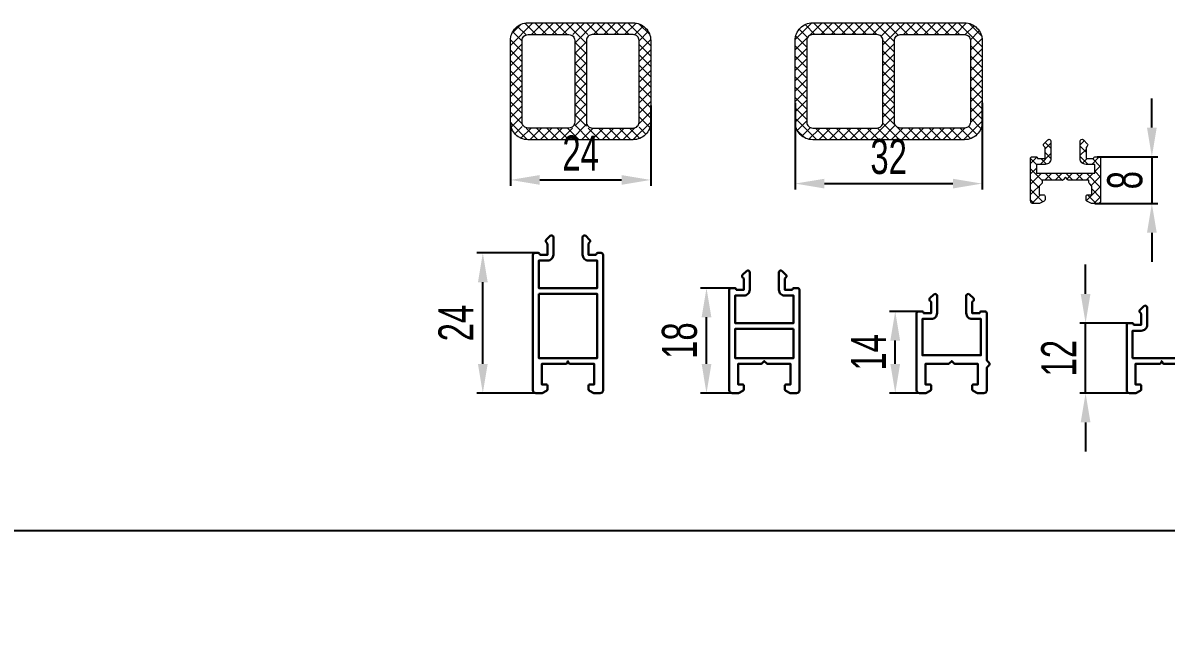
# Model space of a CAD drawing. Extents: x -37 to 8820, y -336 to 478.
# Drawn here: x 6303.8 to 6401.7, y 288.6 to 340.4 of the extents above; entities that cross this region are included whole.
import ezdxf

# ---------------------------------------------------------------- set-up
doc = ezdxf.new("R2010")
doc.units = 0
doc.header["$LTSCALE"] = 5
doc.layers.get('0').update_dxf_attribs({"linetype": 'CONTINUOUS', "lineweight": 30})
doc.layers.get('DEFPOINTS').update_dxf_attribs({"linetype": 'CONTINUOUS'})
for name, color, linetype, lineweight in [('Dimentions', 5, 'CONTINUOUS', 15), ('Уплотнители', 1, 'CONTINUOUS', 20), ('Штриховка', 1, 'CONTINUOUS', 5)]:
    doc.layers.add(name, color=color, linetype=linetype, lineweight=lineweight)
doc.layers.add('Скрытые', color=14, linetype='CONTINUOUS', plot=False)
doc.styles.add('3', font='RUSS.SHX', dxfattribs={"width": 0.7, "height": 3})
doc.dimstyles.new('MX1_6', dxfattribs={"dimtxt": 3, "dimasz": 2.5, "dimexe": 0.5, "dimexo": 0, "dimgap": 0.8, "dimtad": 1, "dimlfac": 1.6, "dimdsep": 46, "dimtxsty": '3', "dimcen": 0, "dimclrd": 256, "dimclre": 256, "dimclrt": 256, "dimaunit": 1, "dimadec": 0, "dimazin": 0, "dimtfac": 1, "dimtmove": 0, "dimatfit": 1, "dimfxl": 1, "dimtvp": 1, "dimtolj": 1, "dimtzin": 0, "dimarcsym": 0})
pattern_1 = [(45, (3285.3404, 2264.2755), (-0.44194174, 0.44194174), []), (135, (3285.3404, 2264.2755), (-0.44194174, -0.44194174), [])]

# ---------------------------------------------------------------- blocks, each defined once
blk = doc.blocks.new('*D915')
at = {"layer": 'DEFPOINTS', "color": 0, "transparency": 16777216}
for p in [(6343.187, 320.738), (6347.626, 320.738), (6347.958, 308.738)]:
    blk.add_point(p, dxfattribs=at)
at = {"layer": 'Dimentions', "lineweight": -2, "transparency": 16777216}
for p, q in [((6347.626, 320.738), (6342.687, 320.738)), ((6343.187, 311.238), (6343.187, 318.238)), ((6347.958, 308.738), (6342.687, 308.738))]:
    blk.add_line(p, q, dxfattribs=at)
at = {"layer": 'Dimentions', "transparency": 16777216}
for points in [[(6342.77, 318.238), (6343.604, 318.238), (6343.187, 320.738)], [(6342.77, 311.238), (6343.604, 311.238), (6343.187, 308.738)]]:
    blk.add_solid(points, dxfattribs=at)
at = {"layer": 'Dimentions', "transparency": 16777216, "insert": (6340.887, 314.738), "char_height": 3, "attachment_point": 5, "rotation": 90, "style": '3'}
blk.add_mtext('\\A1;24', dxfattribs=at)
blk = doc.blocks.new('*D916')
at = {"layer": 'DEFPOINTS', "color": 0, "transparency": 16777216}
for p in [(6362.332, 317.738), (6364.58, 317.738), (6364.762, 308.738)]:
    blk.add_point(p, dxfattribs=at)
at = {"layer": 'Dimentions', "lineweight": -2, "transparency": 16777216}
for p, q in [((6364.58, 317.738), (6361.832, 317.738)), ((6362.332, 311.238), (6362.332, 315.238)), ((6364.762, 308.738), (6361.832, 308.738))]:
    blk.add_line(p, q, dxfattribs=at)
at = {"layer": 'Dimentions', "transparency": 16777216}
for points in [[(6361.916, 315.238), (6362.749, 315.238), (6362.332, 317.738)], [(6361.916, 311.238), (6362.749, 311.238), (6362.332, 308.738)]]:
    blk.add_solid(points, dxfattribs=at)
at = {"layer": 'Dimentions', "transparency": 16777216, "insert": (6360.032, 313.238), "char_height": 3, "attachment_point": 5, "rotation": 90, "style": '3'}
blk.add_mtext('\\A1;18', dxfattribs=at)
blk = doc.blocks.new('*D917')
at = {"layer": 'DEFPOINTS', "color": 0, "transparency": 16777216}
for p in [(6378.486, 315.738), (6380.467, 315.738), (6380.567, 308.738)]:
    blk.add_point(p, dxfattribs=at)
at = {"layer": 'Dimentions', "lineweight": -2, "transparency": 16777216}
for p, q in [((6380.467, 315.738), (6377.986, 315.738)), ((6378.486, 311.238), (6378.486, 313.238)), ((6380.567, 308.738), (6377.986, 308.738))]:
    blk.add_line(p, q, dxfattribs=at)
at = {"layer": 'Dimentions', "transparency": 16777216}
for points in [[(6378.069, 313.238), (6378.903, 313.238), (6378.486, 315.738)], [(6378.069, 311.238), (6378.903, 311.238), (6378.486, 308.738)]]:
    blk.add_solid(points, dxfattribs=at)
at = {"layer": 'Dimentions', "transparency": 16777216, "insert": (6376.186, 312.238), "char_height": 3, "attachment_point": 5, "rotation": 90, "style": '3'}
blk.add_mtext('\\A1;14', dxfattribs=at)
blk = doc.blocks.new('*D918')
at = {"layer": 'DEFPOINTS', "color": 0, "transparency": 16777216}
for p in [(6394.778, 314.738), (6398.595, 314.738), (6398.778, 308.738)]:
    blk.add_point(p, dxfattribs=at)
at = {"layer": 'Dimentions', "lineweight": -2, "transparency": 16777216}
for p, q in [((6394.778, 317.238), (6394.778, 319.738)), ((6398.595, 314.738), (6394.278, 314.738)), ((6394.778, 308.738), (6394.778, 314.738)), ((6398.778, 308.738), (6394.278, 308.738)), ((6394.778, 306.238), (6394.778, 303.738))]:
    blk.add_line(p, q, dxfattribs=at)
at = {"layer": 'Dimentions', "transparency": 16777216}
for points in [[(6394.361, 317.238), (6395.195, 317.238), (6394.778, 314.738)], [(6394.361, 306.238), (6395.195, 306.238), (6394.778, 308.738)]]:
    blk.add_solid(points, dxfattribs=at)
at = {"layer": 'Dimentions', "transparency": 16777216, "insert": (6392.478, 311.738), "char_height": 3, "attachment_point": 5, "rotation": 90, "style": '3'}
blk.add_mtext('\\A1;12', dxfattribs=at)
blk = doc.blocks.new('*D978')
at = {"layer": 'DEFPOINTS', "color": 0, "transparency": 16777216}
for p in [(6357.557, 333.357), (6345.557, 331.928), (6357.557, 326.987)]:
    blk.add_point(p, dxfattribs=at)
at = {"layer": 'Dimentions', "lineweight": -2, "transparency": 16777216}
for p, q in [((6357.557, 333.357), (6357.557, 326.487)), ((6345.557, 331.928), (6345.557, 326.487)), ((6348.057, 326.987), (6355.057, 326.987))]:
    blk.add_line(p, q, dxfattribs=at)
at = {"layer": 'Dimentions', "transparency": 16777216}
for points in [[(6348.057, 327.404), (6348.057, 326.571), (6345.557, 326.987)], [(6355.057, 327.404), (6355.057, 326.571), (6357.557, 326.987)]]:
    blk.add_solid(points, dxfattribs=at)
at = {"layer": 'Dimentions', "transparency": 16777216, "insert": (6351.557, 329.287), "char_height": 3, "attachment_point": 5, "style": '3'}
blk.add_mtext('\\A1;24', dxfattribs=at)
blk = doc.blocks.new('*D979')
at = {"layer": 'DEFPOINTS', "color": 0, "transparency": 16777216}
for p in [(6369.922, 333.593), (6385.922, 333.593), (6385.922, 326.673)]:
    blk.add_point(p, dxfattribs=at)
at = {"layer": 'Dimentions', "lineweight": -2, "transparency": 16777216}
for p, q in [((6369.922, 333.593), (6369.922, 326.173)), ((6385.922, 333.593), (6385.922, 326.173)), ((6372.422, 326.673), (6383.422, 326.673))]:
    blk.add_line(p, q, dxfattribs=at)
at = {"layer": 'Dimentions', "transparency": 16777216}
for points in [[(6372.422, 327.089), (6372.422, 326.256), (6369.922, 326.673)], [(6383.422, 327.089), (6383.422, 326.256), (6385.922, 326.673)]]:
    blk.add_solid(points, dxfattribs=at)
at = {"layer": 'Dimentions', "transparency": 16777216, "insert": (6377.922, 328.973), "char_height": 3, "attachment_point": 5, "style": '3'}
blk.add_mtext('\\A1;32', dxfattribs=at)
blk = doc.blocks.new('*D994')
at = {"layer": 'DEFPOINTS', "color": 0, "transparency": 16777216}
for p in [(6395.766, 328.966, 0.002), (6395.584, 324.966, 0.002), (6400.452, 324.966)]:
    blk.add_point(p, dxfattribs=at)
at = {"layer": 'Dimentions', "lineweight": -2, "transparency": 16777216}
for p, q in [((6400.452, 331.466), (6400.452, 333.966)), ((6395.766, 328.966), (6400.952, 328.966)), ((6400.452, 328.966), (6400.452, 324.966)), ((6395.584, 324.966), (6400.952, 324.966)), ((6400.452, 322.466), (6400.452, 319.966))]:
    blk.add_line(p, q, dxfattribs=at)
at = {"layer": 'Dimentions', "transparency": 16777216}
for points in [[(6400.036, 331.466), (6400.869, 331.466), (6400.452, 328.966)], [(6400.036, 322.466), (6400.869, 322.466), (6400.452, 324.966)]]:
    blk.add_solid(points, dxfattribs=at)
at = {"layer": 'Dimentions', "transparency": 16777216, "insert": (6398.152, 326.966), "char_height": 3, "attachment_point": 5, "rotation": 90, "style": '3'}
blk.add_mtext('\\A1;8', dxfattribs=at)

msp = doc.modelspace()

# ---------------------------------------------------------------- hatches: boundary and pattern name
at = {"layer": 'Штриховка'}
h = msp.add_hatch(dxfattribs=at)
h.set_pattern_fill('NET', color=256, scale=5, angle=45, style=0)
h.set_pattern_definition(pattern_1)
h.paths.add_polyline_path([(6356.0569, 330.4279, 0.4142136), (6357.5569, 331.9279), (6357.5569, 338.9279, 0.4142136), (6356.0569, 340.4279), (6347.0569, 340.4279, 0.4142136), (6345.5569, 338.9279), (6345.5569, 331.9279, 0.4142136), (6347.0569, 330.4279)])
h.paths.add_polyline_path([(6346.5569, 331.4279), (6346.5569, 339.4279), (6351.0569, 339.4279), (6351.0569, 331.4279)], flags=16)
h.paths.add_polyline_path([(6352.0569, 339.4279), (6356.5569, 339.4279), (6356.5569, 331.4279), (6352.0569, 331.4279)], flags=16)
h = msp.add_hatch(dxfattribs=at)
h.set_pattern_fill('NET', color=256, scale=5, angle=45, style=0)
h.set_pattern_definition(pattern_1)
edge = h.paths.add_edge_path()
edge.add_line((6371.422, 340.4279), (6384.422, 340.4279))
edge.add_arc((6384.422, 338.9279), 1.5, 0, 90, ccw=False)
edge.add_line((6385.922, 338.9279), (6385.922, 331.9279))
edge.add_arc((6384.422, 331.9279), 1.5, -90, 0, ccw=False)
edge.add_line((6384.422, 330.4279), (6371.422, 330.4279))
edge.add_arc((6371.422, 331.9279), 1.5, 180, 270, ccw=False)
edge.add_line((6369.922, 331.9279), (6369.922, 338.9279))
edge.add_arc((6371.422, 338.9279), 1.5, 90, 180, ccw=False)
edge = h.paths.add_edge_path(flags=16)
edge.add_line((6370.922, 338.9279), (6370.922, 331.9279))
edge.add_arc((6371.422, 331.9279), 0.5, 180, 270)
edge.add_line((6371.422, 331.4279), (6376.922, 331.4279))
edge.add_arc((6376.922, 331.9279), 0.5, 270, 360)
edge.add_line((6377.422, 331.9279), (6377.422, 338.9279))
edge.add_arc((6376.922, 338.9279), 0.5, 0, 90)
edge.add_line((6376.922, 339.4279), (6371.422, 339.4279))
edge.add_arc((6371.422, 338.9279), 0.5, 90, 180)
edge = h.paths.add_edge_path(flags=16)
edge.add_line((6378.922, 339.4279), (6384.422, 339.4279))
edge.add_arc((6384.422, 338.9279), 0.5, 0, 90, ccw=False)
edge.add_line((6384.922, 338.9279), (6384.922, 331.9279))
edge.add_arc((6384.422, 331.9279), 0.5, -90, 0, ccw=False)
edge.add_line((6384.422, 331.4279), (6378.922, 331.4279))
edge.add_arc((6378.922, 331.9279), 0.5, 180, 270, ccw=False)
edge.add_line((6378.422, 331.9279), (6378.422, 338.9279))
edge.add_arc((6378.922, 338.9279), 0.5, 90, 180, ccw=False)
h = msp.add_hatch(dxfattribs=at)
h.set_pattern_fill('NET', color=256, scale=5, angle=135, style=0)
h.set_pattern_definition([(135, (4493.4683, -2848.07637), (-0.44194174, -0.44194174), []), (225, (4493.4683, -2848.07637), (0.44194174, -0.44194174), [])])
edge = h.paths.add_edge_path()
edge.add_line((6393.0661, 327.2157), (6392.86, 327.0096))
edge.add_arc((6392.7539, 327.1157), 0.15, 270, 315, ccw=False)
edge.add_line((6392.7539, 326.9657), (6391.0661, 326.9657))
edge.add_line((6391.0661, 326.9657), (6391.0661, 326.7778))
edge.add_arc((6390.9161, 326.7778), 0.15, 315, 360, ccw=False)
edge.add_line((6391.0221, 326.6717), (6390.8161, 326.4657))
edge.add_line((6390.8161, 326.4657), (6390.8161, 325.7157))
edge.add_line((6390.8161, 325.7157), (6391.1661, 325.7157))
edge.add_arc((6391.1661, 325.5657), 0.15, 360, 450, ccw=False)
edge.add_line((6391.3161, 325.5657), (6391.3161, 325.3084))
edge.add_arc((6391.1661, 325.3084), 0.15, 296.565051, 360, ccw=False)
edge.add_line((6391.2331, 325.1742), (6390.8477, 324.9815))
edge.add_arc((6390.7807, 325.1157), 0.15, 270, 296.565051, ccw=False)
edge.add_line((6390.7807, 324.9657), (6390.3161, 324.9657))
edge.add_arc((6390.3161, 325.2157), 0.25, 180, 270, ccw=False)
edge.add_line((6390.0661, 325.2157), (6390.0661, 328.8157))
edge.add_arc((6390.2161, 328.8157), 0.15, 450, 540, ccw=False)
edge.add_line((6390.2161, 328.9657), (6390.5161, 328.9657))
edge.add_arc((6390.5161, 328.8157), 0.15, 360, 450, ccw=False)
edge.add_line((6390.6661, 328.8157), (6391.3161, 328.8157))
edge.add_line((6391.3161, 328.8157), (6391.3161, 329.7657))
edge.add_line((6391.3161, 329.7657), (6391.21, 329.8717))
edge.add_arc((6391.3161, 329.9778), 0.15, 135, 225, ccw=False)
edge.add_line((6391.21, 330.0839), (6391.5454, 330.4192))
edge.add_arc((6391.6575, 330.3071), 0.1586, 360, 495, ccw=False)
edge.add_line((6391.8161, 330.3071), (6391.8161, 328.8157))
edge.add_arc((6391.3161, 328.8157), 0.5, 270, 360, ccw=False)
edge.add_line((6391.3161, 328.3157), (6390.5661, 328.3157))
edge.add_line((6390.5661, 328.3157), (6390.5661, 327.5657))
edge.add_line((6390.5661, 327.5657), (6395.5661, 327.5657))
edge.add_line((6395.5661, 327.5657), (6395.5661, 328.3157))
edge.add_line((6395.5661, 328.3157), (6394.8161, 328.3157))
edge.add_arc((6394.8161, 328.8157), 0.5, 180, 270, ccw=False)
edge.add_line((6394.3161, 328.8157), (6394.3161, 330.3071))
edge.add_arc((6394.4746, 330.3071), 0.1586, 405, 540, ccw=False)
edge.add_line((6394.5868, 330.4192), (6394.9221, 330.0839))
edge.add_arc((6394.8161, 329.9778), 0.15, 315, 405, ccw=False)
edge.add_line((6394.9221, 329.8717), (6394.8161, 329.7657))
edge.add_line((6394.8161, 329.7657), (6394.8161, 328.8157))
edge.add_line((6394.8161, 328.8157), (6395.4661, 328.8157))
edge.add_arc((6395.6161, 328.8157), 0.15, 450, 540, ccw=False)
edge.add_line((6395.6161, 328.9657), (6395.9161, 328.9657))
edge.add_arc((6395.9161, 328.8157), 0.15, 360, 450, ccw=False)
edge.add_line((6396.0661, 328.8157), (6396.0661, 325.2157))
edge.add_arc((6395.8161, 325.2157), 0.25, 270, 360, ccw=False)
edge.add_line((6395.8161, 324.9657), (6395.3515, 324.9657))
edge.add_arc((6395.3515, 325.1157), 0.15, 243.434949, 270, ccw=False)
edge.add_line((6395.2844, 324.9815), (6394.899, 325.1742))
edge.add_arc((6394.9661, 325.3084), 0.15, 180, 243.434949, ccw=False)
edge.add_line((6394.8161, 325.3084), (6394.8161, 325.5657))
edge.add_arc((6394.9661, 325.5657), 0.15, 90, 180, ccw=False)
edge.add_line((6394.9661, 325.7157), (6395.3161, 325.7157))
edge.add_line((6395.3161, 325.7157), (6395.3161, 326.4657))
edge.add_line((6395.3161, 326.4657), (6395.11, 326.6717))
edge.add_arc((6395.2161, 326.7778), 0.15, 180, 225, ccw=False)
edge.add_line((6395.0661, 326.7778), (6395.0661, 326.9657))
edge.add_line((6395.0661, 326.9657), (6393.3782, 326.9657))
edge.add_arc((6393.3782, 327.1157), 0.15, 225, 270, ccw=False)
edge.add_line((6393.2721, 327.0096), (6393.0661, 327.2157))

# ---------------------------------------------------------------- linework, layer by layer
for points in [[(6347.926, 320.7376, -0.4142136), (6348.076, 320.5876), (6348.726, 320.5876), (6348.726, 321.4415, 0.1989124), (6348.6528, 321.6182), (6348.62, 321.6511, -0.4142136), (6348.62, 321.8632), (6348.9464, 322.1896, -0.6681786), (6349.226, 322.0738), (6349.226, 320.5876, -0.4142136), (6348.726, 320.0876), (6347.976, 320.0876), (6347.976, 317.7376), (6352.976, 317.7376), (6352.976, 320.0876), (6352.226, 320.0876, -0.4142136), (6351.726, 320.5876), (6351.726, 322.0738, -0.6681786), (6352.0057, 322.1896), (6352.3321, 321.8632, -0.4142136), (6352.3321, 321.6511), (6352.2992, 321.6182, 0.1989124), (6352.226, 321.4415), (6352.226, 320.5876), (6352.876, 320.5876, -0.4142136), (6353.026, 320.7376), (6353.326, 320.7376, -0.4142136), (6353.476, 320.5876), (6353.476, 308.9876, -0.4142136), (6353.226, 308.7376), (6352.7614, 308.7376, -0.1164338), (6352.6943, 308.7534), (6352.3089, 308.9461, -0.284079), (6352.226, 309.0803), (6352.226, 309.3376, -0.4142136), (6352.376, 309.4876), (6352.726, 309.4876), (6352.726, 311.2376), (6350.6937, 311.2376, -0.284079), (6350.5596, 311.3205), (6350.476, 311.4876), (6350.3925, 311.3205, -0.284079), (6350.2583, 311.2376), (6348.226, 311.2376), (6348.226, 309.4876), (6348.576, 309.4876, -0.4142136), (6348.726, 309.3376), (6348.726, 309.0803, -0.284079), (6348.6431, 308.9461), (6348.2577, 308.7534, -0.1164338), (6348.1906, 308.7376), (6347.726, 308.7376, -0.4142136), (6347.476, 308.9876), (6347.476, 320.5876, -0.4142136), (6347.626, 320.7376)], [(6369.68, 317.5876), (6369.03, 317.5876), (6369.03, 318.4829, -0.1989124), (6369.0739, 318.5889), (6369.1361, 318.6511, 0.4142136), (6369.1361, 318.8632), (6368.8097, 319.1896, 0.6681786), (6368.53, 319.0738), (6368.53, 317.5876, 0.4142136), (6369.03, 317.0876), (6369.78, 317.0876), (6369.78, 314.7376), (6364.78, 314.7376), (6364.78, 317.0876), (6365.53, 317.0876, 0.4142136), (6366.03, 317.5876), (6366.03, 319.0738, 0.6681786), (6365.7503, 319.1896), (6365.4239, 318.8632, 0.4142136), (6365.4239, 318.6511), (6365.4861, 318.5889, -0.1989124), (6365.53, 318.4829), (6365.53, 317.5876), (6364.88, 317.5876, 0.4142136), (6364.73, 317.7376), (6364.43, 317.7376, 0.4142136), (6364.28, 317.5876), (6364.28, 308.9876, 0.4142136), (6364.53, 308.7376), (6364.9946, 308.7376, 0.1164338), (6365.0617, 308.7534), (6365.4471, 308.9461, 0.284079), (6365.53, 309.0803), (6365.53, 309.3376, 0.4142136), (6365.38, 309.4876), (6365.03, 309.4876), (6365.03, 311.2376), (6366.9679, 311.2376, 0.1989124), (6367.0739, 311.2815), (6367.28, 311.4876), (6367.4861, 311.2815, 0.1989124), (6367.5921, 311.2376), (6369.53, 311.2376), (6369.53, 309.4876), (6369.18, 309.4876, 0.4142136), (6369.03, 309.3376), (6369.03, 309.0803, 0.284079), (6369.1129, 308.9461), (6369.4983, 308.7534, 0.1164338), (6369.5654, 308.7376), (6370.03, 308.7376, 0.4142136), (6370.28, 308.9876), (6370.28, 317.5876, 0.4142136), (6370.13, 317.7376), (6369.83, 317.7376, 0.4142136)], [(6386.3613, 311.5058, -0.1989124), (6386.3173, 311.6119), (6386.3173, 315.5876, 0.4142136), (6386.1673, 315.7376), (6385.8673, 315.7376, 0.4142136), (6385.7173, 315.5876), (6385.0673, 315.5876), (6385.0673, 316.4829, -0.1989124), (6385.1113, 316.5889), (6385.1734, 316.6511, 0.4142136), (6385.1734, 316.8632), (6384.847, 317.1896, 0.6681786), (6384.5673, 317.0738), (6384.5673, 315.5876, 0.4142136), (6385.0673, 315.0876), (6385.8173, 315.0876), (6385.8173, 311.9876), (6380.8173, 311.9876), (6380.8173, 315.0876), (6381.5673, 315.0876, 0.4142136), (6382.0673, 315.5876), (6382.0673, 317.0738, 0.6681786), (6381.7877, 317.1896), (6381.4613, 316.8632, 0.4142136), (6381.4613, 316.6511), (6381.5234, 316.5889, -0.1989124), (6381.5673, 316.4829), (6381.5673, 315.5876), (6380.9173, 315.5876, 0.4142136), (6380.7673, 315.7376), (6380.4673, 315.7376, 0.4142136), (6380.3173, 315.5876), (6380.3173, 308.9876, 0.4142136), (6380.5673, 308.7376), (6381.0319, 308.7376, 0.1164338), (6381.099, 308.7534), (6381.4844, 308.9461, 0.284079), (6381.5673, 309.0803), (6381.5673, 309.3376, 0.4142136), (6381.4173, 309.4876), (6381.0673, 309.4876), (6381.0673, 311.2376), (6383.0052, 311.2376, 0.1989124), (6383.1113, 311.2815), (6383.3173, 311.4876), (6383.5234, 311.2815, 0.1989124), (6383.6295, 311.2376), (6385.5673, 311.2376), (6385.5673, 309.4876), (6385.2173, 309.4876, 0.4142136), (6385.0673, 309.3376), (6385.0673, 309.0803, 0.284079), (6385.1502, 308.9461), (6385.5357, 308.7534, 0.1164338), (6385.6027, 308.7376), (6386.0673, 308.7376, 0.4142136), (6386.3173, 308.9876), (6386.3173, 310.8633, -0.1989124), (6386.3613, 310.9694), (6386.5234, 311.1315, 0.4142136), (6386.5234, 311.3437)]]:
    msp.add_lwpolyline(points, format="xyb", close=True)
for points in [[(6347.976, 317.2376), (6347.976, 311.7376), (6352.976, 311.7376), (6352.976, 317.2376)], [(6369.78, 314.2376), (6369.78, 311.7376), (6364.78, 311.7376), (6364.78, 314.2376)]]:
    msp.add_lwpolyline(points, close=True)
msp.add_lwpolyline([(6403.7954, 311.7376), (6398.7954, 311.7376), (6398.7954, 314.0876), (6399.5454, 314.0876, 0.4142136), (6400.0454, 314.5876), (6400.0454, 316.0738, 0.6681786), (6399.7657, 316.1896), (6399.4393, 315.8632, 0.4142136), (6399.4393, 315.6511), (6399.4721, 315.6182, -0.1989124), (6399.5454, 315.4415), (6399.5454, 314.5876), (6398.8954, 314.5876, 0.4142136), (6398.7454, 314.7376), (6398.4454, 314.7376, 0.4142136), (6398.2954, 314.5876), (6398.2954, 308.9876, 0.4142136), (6398.5454, 308.7376), (6399.01, 308.7376, 0.1164338), (6399.077, 308.7534), (6399.4624, 308.9461, 0.284079), (6399.5454, 309.0803), (6399.5454, 309.3376, 0.4142136), (6399.3954, 309.4876), (6399.0454, 309.4876), (6399.0454, 311.2376), (6401.0777, 311.2376, 0.284079), (6401.2118, 311.3205), (6401.2954, 311.4876), (6401.3789, 311.3205, 0.284079), (6401.5131, 311.2376), (6403.5454, 311.2376)], format="xyb")
at = {"layer": 'Скрытые', "linetype": 'Continuous'}
msp.add_lwpolyline([(6300, 297), (6510, 297), (6510, 0), (6300, 0)], close=True, dxfattribs=at)
at = {"layer": 'Уплотнители'}
for points in [[(6356.0569, 330.4279), (6347.0569, 330.4279, -0.4142136), (6345.5569, 331.9279), (6345.5569, 338.9279, -0.4142136), (6347.0569, 340.4279), (6356.0569, 340.4279, -0.4142136), (6357.5569, 338.9279), (6357.5569, 331.9279, -0.4142136)], [(6371.422, 340.4279), (6384.422, 340.4279, -0.4142136), (6385.922, 338.9279), (6385.922, 331.9279, -0.4142136), (6384.422, 330.4279), (6371.422, 330.4279, -0.4142136), (6369.922, 331.9279), (6369.922, 338.9279, -0.4142136)], [(6350.5569, 331.4279), (6347.0569, 331.4279, -0.4142136), (6346.5569, 331.9279), (6346.5569, 338.9279, -0.4142136), (6347.0569, 339.4279), (6350.5569, 339.4279, -0.4142136), (6351.0569, 338.9279), (6351.0569, 331.9279, -0.4142136)], [(6356.5569, 331.9279), (6356.5569, 338.9279, 0.4142136), (6356.0569, 339.4279), (6352.5569, 339.4279, 0.4142136), (6352.0569, 338.9279), (6352.0569, 331.9279, 0.4142136), (6352.5569, 331.4279), (6356.0569, 331.4279, 0.4142136)], [(6370.922, 338.9279), (6370.922, 331.9279, 0.4142136), (6371.422, 331.4279), (6376.922, 331.4279, 0.4142136), (6377.422, 331.9279), (6377.422, 338.9279, 0.4142136), (6376.922, 339.4279), (6371.422, 339.4279, 0.4142136)], [(6378.922, 339.4279), (6384.422, 339.4279, -0.4142136), (6384.922, 338.9279), (6384.922, 331.9279, -0.4142136), (6384.422, 331.4279), (6378.922, 331.4279, -0.4142136), (6378.422, 331.9279), (6378.422, 338.9279, -0.4142136)]]:
    msp.add_lwpolyline(points, format="xyb", close=True, dxfattribs=at)
at = {"layer": 'Уплотнители', "elevation": 0.002}
msp.add_lwpolyline([(6393.0661, 327.2157), (6392.86, 327.0096, -0.1989124), (6392.7539, 326.9657), (6391.0661, 326.9657), (6391.0661, 326.7778, -0.1989124), (6391.0221, 326.6717), (6390.8161, 326.4657), (6390.8161, 325.7157), (6391.1661, 325.7157, -0.4142136), (6391.3161, 325.5657), (6391.3161, 325.3084, -0.284079), (6391.2331, 325.1742), (6390.8477, 324.9815, -0.1164338), (6390.7807, 324.9657), (6390.3161, 324.9657, -0.4142136), (6390.0661, 325.2157), (6390.0661, 328.8157, -0.4142136), (6390.2161, 328.9657), (6390.5161, 328.9657, -0.4142136), (6390.6661, 328.8157), (6391.3161, 328.8157), (6391.3161, 329.7657), (6391.21, 329.8717, -0.4142136), (6391.21, 330.0839), (6391.5454, 330.4192, -0.6681786), (6391.8161, 330.3071), (6391.8161, 328.8157, -0.4142136), (6391.3161, 328.3157), (6390.5661, 328.3157), (6390.5661, 327.5657), (6395.5661, 327.5657), (6395.5661, 328.3157), (6394.8161, 328.3157, -0.4142136), (6394.3161, 328.8157), (6394.3161, 330.3071, -0.6681786), (6394.5868, 330.4192), (6394.9221, 330.0839, -0.4142136), (6394.9221, 329.8717), (6394.8161, 329.7657), (6394.8161, 328.8157), (6395.4661, 328.8157, -0.4142136), (6395.6161, 328.9657), (6395.9161, 328.9657, -0.4142136), (6396.0661, 328.8157), (6396.0661, 325.2157, -0.4142136), (6395.8161, 324.9657), (6395.3515, 324.9657, -0.1164338), (6395.2844, 324.9815), (6394.899, 325.1742, -0.284079), (6394.8161, 325.3084), (6394.8161, 325.5657, -0.4142136), (6394.9661, 325.7157), (6395.3161, 325.7157), (6395.3161, 326.4657), (6395.11, 326.6717, -0.1989124), (6395.0661, 326.7778), (6395.0661, 326.9657), (6393.3782, 326.9657, -0.1989124), (6393.2721, 327.0096), (6393.0661, 327.2157)], format="xyb", dxfattribs=at)

# ---------------------------------------------------------------- dimensions: what is measured, and where the dimension line sits
at = {"layer": 'Dimentions'}
for base, p1, p2, angle, picture, middle in [((6400.4524, 324.9657), (6395.7661, 328.9657, 0.002), (6395.5838, 324.9657, 0.002), 90, '*D994', (6398.1524, 326.9657)), ((6343.1869, 320.7376), (6347.9583, 308.7376), (6347.626, 320.7376), 270, '*D915', (6340.8869, 314.7376)), ((6394.778, 314.7376), (6398.7777, 308.7376), (6398.5954, 314.7376), 270, '*D918', (6392.478, 311.7376)), ((6362.3322, 317.7376), (6364.7623, 308.7376), (6364.58, 317.7376), 270, '*D916', (6360.0322, 313.2376)), ((6378.486, 315.7376), (6380.5673, 308.7376), (6380.4673, 315.7376), 270, '*D917', (6376.186, 312.2376))]:
    dim = msp.add_linear_dim(base=base, p1=p1, p2=p2, angle=angle, dimstyle='MX1_6', override={"dimlfac": 2}, dxfattribs=at)
    dim.commit()
    dim.dimension.update_dxf_attribs({"geometry": picture, "text_midpoint": middle})
for base, p1, p2, picture, middle in [((6357.5569, 326.9872), (6345.5569, 331.9279), (6357.5569, 333.3569), '*D978', (6351.5569, 329.2872)), ((6385.922, 326.6727), (6369.922, 333.5928), (6385.922, 333.5928), '*D979', (6377.922, 328.9727))]:
    dim = msp.add_linear_dim(base=base, p1=p1, p2=p2, dimstyle='MX1_6', override={"dimlfac": 2}, dxfattribs=at)
    dim.commit()
    dim.dimension.update_dxf_attribs({"geometry": picture, "text_midpoint": middle})

doc.saveas('drawing.dxf')
